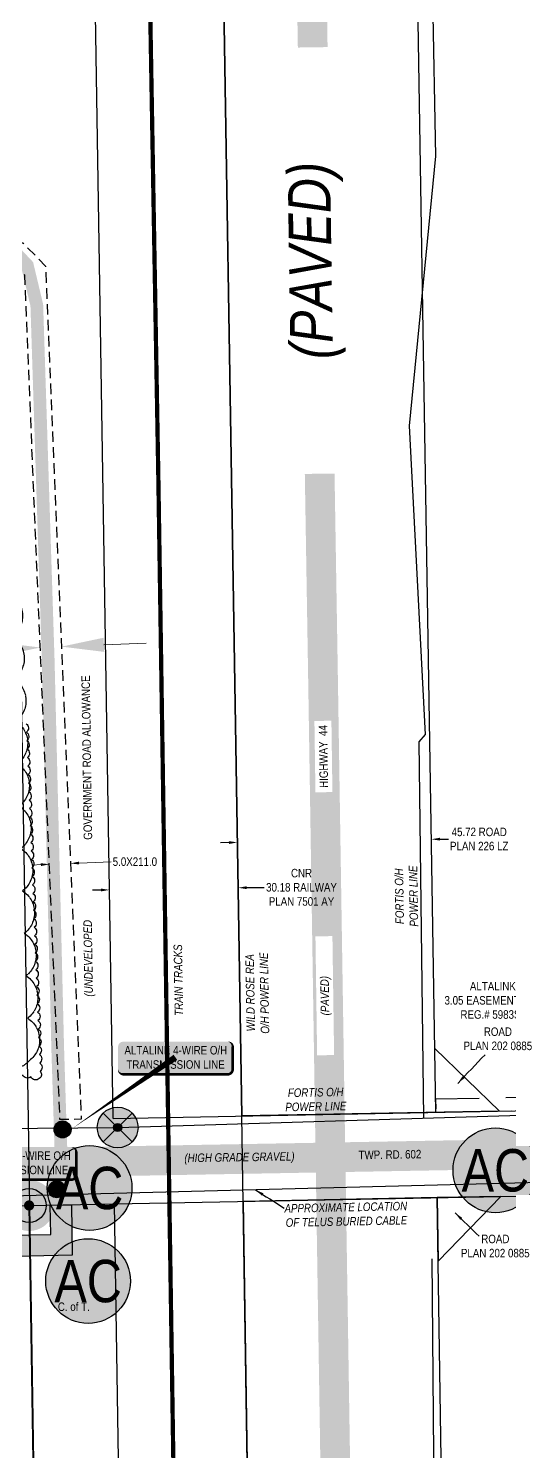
# Model space of a CAD drawing. Extents: x 72365 to 80261, y 6000112 to 6008999.
# Drawn here: x 74976.2 to 75089.6, y 6001827.9 to 6002162.9 of the extents above; entities that cross this region are included whole.
import ezdxf
from ezdxf.enums import TextEntityAlignment as Align

# ---------------------------------------------------------------- set-up
doc = ezdxf.new("R2010")
doc.units = 0
doc.header["$LTSCALE"] = 5
doc.header["$PDSIZE"] = 2.5
for name, pattern in [('0', [1, 1, 0]), ('COOP2', [10, 5, -1, 0, -1, 0, -1, 0, -1, 0, -1]), ('DASHED2', [9.525, 6.35, -3.175]), ('DASHED3', [0.75, 0.5, -0.25]), ('foc-FLOWLINE', [3.75, 2.5, -1.25])]:
    doc.linetypes.add(name, pattern=pattern)
doc.layers.get('Defpoints').update_dxf_attribs({"color": 9})
for name, color, linetype in [('AB_SEC_N83UTMz11', 7, 'Continuous'), ('AS-POWER', 104, 'foc-POWER'), ('AS-POWER-EXISTING-PP', 72, 'Continuous'), ('AS-POWER-EXISTING-PP-1000', 72, 'Continuous'), ('AS-POWER-T-1000', 104, 'Continuous'), ('AS-RAILWAY', 13, 'TRACKS'), ('AS-ROADS', 254, 'Continuous'), ('AS-TELEPHONE', 224, 'foc-TEL'), ('AS-TELEPHONE-T', 224, 'Continuous'), ('CG-NOTES', 7, 'Continuous'), ('CG-NOTES-1000', 7, 'Continuous'), ('F-EZE', 190, 'foc-FLOWLINE'), ('L-MON', 1, 'Continuous'), ('L-MON-1000', 1, 'Continuous'), ('L-ROAD-T-1000', 7, 'Continuous'), ('L-SEC', 7, 'Continuous'), ('L-TITLEDB', 4, 'Continuous'), ('L-TITLEDB-T', 4, 'Continuous'), ('L-TITLEDB-T-1000', 4, 'Continuous'), ('P-APEX RECON-10m BUFFER', 51, 'COOP2'), ('P-APEX RECON-WORK AREA', 104, 'Continuous'), ('T-BUSH', 110, '0'), ('T-BUSH-T-1000', 110, 'Continuous')]:
    doc.layers.add(name, color=color, linetype=linetype)
for name, color, linetype, lineweight in [('F-WS-T-1000', 190, 'Continuous', 9), ('P-APEX RECON-TWS-T', 104, 'Continuous', 9), ('P-APEX RECON-TWS-T-1000', 104, 'Continuous', 9), ('T-TEXT', 48, 'Continuous', 18), ('T-TEXT-1000', 48, 'Continuous', 18)]:
    doc.layers.add(name, color=color, linetype=linetype, lineweight=lineweight)
doc.styles.add('1.8', font='ARIALN.TTF', dxfattribs={"height": 2})
doc.styles.add('100L', font='ARIALN.TTF', dxfattribs={"height": 2})
doc.styles.add('175L', font='ARIALN.TTF', dxfattribs={"height": 20})
doc.styles.add('80', font='ARIALN.TTF', dxfattribs={"height": 10})
doc.styles.add('80CG', font='ARIALN.TTF', dxfattribs={"height": 10})
doc.styles.add('80L', font='ARIALN.TTF', dxfattribs={"height": 10})
doc.styles.add('80LS', font='ARIALNI.TTF', dxfattribs={"height": 10})
doc.styles.add('foc-LtypeFont', font='ARIALN.TTF', dxfattribs={"height": 7.35})
doc.linetypes.add('foc-POWER', pattern='A,6,-1,["P",foc-LtypeFont,S=0.2,R=0,X=-0.625,Y=-0.75],-1.24,4', length=12.24)
doc.linetypes.add('foc-TEL', pattern='A,2,-1,["T",foc-LtypeFont,S=0.2,R=0,X=-0.425,Y=-0.75],-1.24,8', length=12.24)
doc.linetypes.add('foc-TEL-NOLINE', pattern='A,0,-2,["T",foc-LtypeFont,S=0.2,R=0,X=-0.425,Y=-0.75],-10.24', length=12.24)
doc.linetypes.add('TRACKS', pattern='A,3.81,[130,ltypeshp1.shx,S=6.35,R=0,X=0,Y=0],3.81', length=7.62)
doc.dimstyles.new('Compass 1 000', dxfattribs={"dimtxt": 1.8, "dimasz": 2, "dimexe": 0.2, "dimexo": 0.0625, "dimgap": 0.5, "dimtad": 0, "dimtih": 1, "dimtoh": 1, "dimzin": 0, "dimdsep": 46, "dimtxsty": '1.8', "dimcen": 0.1, "dimse1": 1, "dimse2": 1, "dimclrd": 256, "dimclrt": 256, "dimaunit": 1, "dimadec": 4, "dimazin": 0, "dimtfac": 0.06, "dimtofl": 0, "dimtmove": 0, "dimatfit": 0, "dimfxl": 0.2, "dimtolj": 1, "dimtzin": 0, "dimlwd": -1, "dimarcsym": 0})
doc.dimstyles.new('Compass 5 000', dxfattribs={"dimscale": 5, "dimtxt": 9, "dimasz": 2, "dimexe": 0.2, "dimexo": 0.0625, "dimgap": 0.5, "dimtad": 0, "dimtih": 1, "dimtoh": 1, "dimzin": 0, "dimdsep": 46, "dimtxsty": '80CG', "dimcen": 0.1, "dimse1": 1, "dimse2": 1, "dimclrd": 256, "dimclrt": 256, "dimaunit": 1, "dimadec": 4, "dimazin": 0, "dimtfac": 0.06, "dimtofl": 0, "dimtmove": 0, "dimatfit": 1, "dimfxl": 0.2, "dimtolj": 1, "dimtzin": 0, "dimlwd": -1, "dimarcsym": 0})

# ---------------------------------------------------------------- blocks, each defined once
blk = doc.blocks.new('*D391')
at = {"layer": 'Defpoints', "color": 0, "transparency": 16777216}
for p in [(74991.92, 6002180.33), (74992.25, 6002159.84), (75022.39, 6002160.33)]:
    blk.add_point(p, dxfattribs=at)
at = {"layer": 'L-TITLEDB-T', "transparency": 16777216}
for p, q in [((74981.92, 6002180.17), (74967.83, 6002179.94)), ((75032.06, 6002180.98), (75042.06, 6002181.15))]:
    blk.add_line(p, q, dxfattribs=at)
for points in [[(75032.03, 6002182.65), (75032.09, 6002179.32), (75022.06, 6002180.82)], [(74981.89, 6002181.84), (74981.94, 6002178.5), (74991.92, 6002180.33)]]:
    blk.add_solid(points, dxfattribs=at)
at = {"layer": 'L-TITLEDB-T', "transparency": 16777216, "insert": (74923.9, 6002179.94), "char_height": 10, "attachment_point": 5, "style": '80CG'}
blk.add_mtext('\\A1;CNR\\P30.18 RAILWAY\\PPLAN 7501 AY', dxfattribs=at)
blk = doc.blocks.new('fdia')
at = {"color": 255, "const_width": 1}
blk.add_lwpolyline([(-0.5, 0, 1), (0.5, 0, 1)], format="xyb", close=True, dxfattribs=at)
blk = doc.blocks.new('Fdiaa')
blk.add_blockref('fdia', (0, 0))
blk = doc.blocks.new('fdib')
at = {"color": 1, "const_width": 1.6}
blk.add_lwpolyline([(-0.4, 0, 1), (0.4, 0, 1)], format="xyb", close=True, dxfattribs=at)
at = {"color": 1}
blk.add_circle((0, 0), 0.8, dxfattribs=at)
blk = doc.blocks.new('Fdibb')
blk.add_blockref('fdib', (0, 0))
blk = doc.blocks.new('fdicc')
for name in ['Fdibb', 'Fdiaa']:
    blk.add_blockref(name, (0, 0))
blk = doc.blocks.new('FDI')
blk.add_blockref('fdicc', (0, 0))
blk = doc.blocks.new('POWERPOLE')
h = blk.add_hatch(color=255)
edge = h.paths.add_edge_path()
edge.add_arc((0, 0), 0.96, 0, 360)
at = {"linetype": 'Continuous'}
for p, q in [((0.679, -0.679), (-0.679, 0.679)), ((-0.679, -0.679), (0.679, 0.679))]:
    blk.add_line(p, q, dxfattribs=at)
blk.add_circle((0, 0), 0.96, dxfattribs=at)
blk = doc.blocks.new('*D1076')
at = {"layer": 'Defpoints', "color": 0, "transparency": 16777216}
for p in [(74978.98, 6002018.53), (74983.97, 6002018.73), (74979.03, 6002017.2)]:
    blk.add_point(p, dxfattribs=at)
at = {"layer": 'P-APEX RECON-TWS-T', "transparency": 16777216}
for p, q in [((74969.04, 6002016.79), (74957.22, 6002016.29)), ((74994.02, 6002017.83), (75004.01, 6002018.25))]:
    blk.add_line(p, q, dxfattribs=at)
for points in [[(74968.97, 6002018.45), (74969.11, 6002015.12), (74979.03, 6002017.2)], [(74993.95, 6002019.5), (74994.09, 6002016.17), (74984.03, 6002017.41)]]:
    blk.add_solid(points, dxfattribs=at)
at = {"layer": 'P-APEX RECON-TWS-T', "transparency": 16777216, "insert": (74929.11, 6002016.29), "char_height": 10, "attachment_point": 5, "style": '80CG'}
blk.add_mtext('\\A1;5.0X211.0', dxfattribs=at)
blk = doc.blocks.new('Access_Point')
h = blk.add_hatch(color=255)
h.dxf.hatch_style = 1
edge = h.paths.add_edge_path()
edge.add_arc((0, 0), 9.99, 0, 360)
at = {"color": 170}
blk.add_circle((0, 0), 9.99, dxfattribs=at)
at = {"color": 170, "style": '175L'}
blk.add_text('AC', height=10, dxfattribs=at).set_placement((0, 0), align=Align.MIDDLE_CENTER)
blk = doc.blocks.new('*D1204')
at = {"layer": 'Defpoints', "color": 0, "transparency": 16777216}
for p in [(75099.9, 6001911.37), (75120.44, 6001911.76), (75120.5, 6001908.71)]:
    blk.add_point(p, dxfattribs=at)
at = {"layer": 'F-WS-T-1000', "transparency": 16777216}
for p, q in [((75099.47, 6001934.13), (75097.47, 6001934.13)), ((75099.86, 6001913.37), (75099.47, 6001934.13)), ((75100, 6001906.32), (75100.03, 6001904.32))]:
    blk.add_line(p, q, dxfattribs=at)
for points in [[(75100.2, 6001913.37), (75099.53, 6001913.36), (75099.9, 6001911.37)], [(75100.33, 6001906.32), (75099.66, 6001906.31), (75099.96, 6001908.32)]]:
    blk.add_solid(points, dxfattribs=at)
at = {"layer": 'F-WS-T-1000', "transparency": 16777216, "insert": (75085.63, 6001934.13), "char_height": 2, "attachment_point": 5, "style": '1.8'}
blk.add_mtext('\\A1;ALTALINK\\P3.05 EASEMENT R/W\\PREG.# 5983SJ', dxfattribs=at)
blk = doc.blocks.new('*U1215')
h = blk.add_hatch(color=255)
edge = h.paths.add_edge_path()
edge.add_line((-61.5, -20), (61.5, -20))
edge.add_arc((61.5, -14), 6, 270, 360)
edge.add_line((67.5, -14), (67.5, 12.5))
edge.add_arc((61.5, 12.5), 6, 0, 90)
edge.add_line((61.5, 18.5), (-61.5, 18.5))
edge.add_arc((-61.5, 12.5), 6, 90, 180)
edge.add_line((-67.5, 12.5), (-67.5, -14))
edge.add_arc((-61.5, -14), 6, 180, 270)
at = {"color": 104, "flags": 128}
blk.add_lwpolyline([(-61.5, -20, 3, 3, 0), (61.5, -20, 3, 3, 0.414214), (67.5, -14, 3, 3, 0), (67.5, 12.5, 3, 0, 0.414214), (61.5, 18.5, 0, 0, 0), (-61.5, 18.5, 0, 0, 0.414214), (-67.5, 12.5, 0, 0, 0), (-67.5, -14, 0, 3, 0.414214)], format="xyseb", close=True, dxfattribs=at)
blk.add_lwpolyline([(-122.2, -84.2, 0, 7.5, 0), (0, 0, 0, 0, 0)], format="xyseb", dxfattribs=at)
at = {"color": 104, "style": '80'}
blk.add_attdef('ENTER_TEXT_001', (-26.8, -4.9), '', height=10, dxfattribs=at)
blk = doc.blocks.new('*U1216')
h = blk.add_hatch(color=255)
edge = h.paths.add_edge_path()
edge.add_line((-61.5, -20), (61.5, -20))
edge.add_arc((61.5, -14), 6, 270, 360)
edge.add_line((67.5, -14), (67.5, 12.5))
edge.add_arc((61.5, 12.5), 6, 0, 90)
edge.add_line((61.5, 18.5), (-61.5, 18.5))
edge.add_arc((-61.5, 12.5), 6, 90, 180)
edge.add_line((-67.5, 12.5), (-67.5, -14))
edge.add_arc((-61.5, -14), 6, 180, 270)
at = {"color": 104, "flags": 128}
blk.add_lwpolyline([(-82.7, 40.3, 0, 7.5, 0), (0, 0, 0, 0, 0)], format="xyseb", dxfattribs=at)
blk.add_lwpolyline([(-61.5, -20, 3, 3, 0), (61.5, -20, 3, 3, 0.414214), (67.5, -14, 3, 3, 0), (67.5, 12.5, 3, 0, 0.414214), (61.5, 18.5, 0, 0, 0), (-61.5, 18.5, 0, 0, 0.414214), (-67.5, 12.5, 0, 0, 0), (-67.5, -14, 0, 3, 0.414214)], format="xyseb", close=True, dxfattribs=at)
at = {"color": 104, "style": '80'}
blk.add_attdef('ENTER_TEXT_001', (-26.8, -4.9), '', height=10, dxfattribs=at)
blk = doc.blocks.new('*D1222')
at = {"layer": 'Defpoints', "color": 0, "transparency": 16777216}
for p in [(74980.79, 6001975.06), (74985.79, 6001975.27), (74986.16, 6001966.38)]:
    blk.add_point(p, dxfattribs=at)
at = {"layer": 'P-APEX RECON-TWS-T-1000', "transparency": 16777216}
for p, q in [((74979.17, 6001966.09), (74977.17, 6001966)), ((74988.16, 6001966.46), (74995.7, 6001966.78))]:
    blk.add_line(p, q, dxfattribs=at)
for points in [[(74979.15, 6001966.42), (74979.18, 6001965.75), (74981.17, 6001966.17)], [(74988.14, 6001966.8), (74988.17, 6001966.13), (74986.16, 6001966.38)]]:
    blk.add_solid(points, dxfattribs=at)
at = {"layer": 'P-APEX RECON-TWS-T-1000', "transparency": 16777216, "insert": (75001.32, 6001966.78), "char_height": 2, "attachment_point": 5, "style": '1.8'}
blk.add_mtext('\\A1;5.0X211.0', dxfattribs=at)
blk = doc.blocks.new('*D1228')
at = {"layer": 'Defpoints', "color": 0, "transparency": 16777216}
for p in [(75025.43, 6001972.93), (75071.12, 6001973.67), (75071.15, 6001972.06)]:
    blk.add_point(p, dxfattribs=at)
at = {"layer": 'L-TITLEDB-T-1000', "transparency": 16777216}
for p, q in [((75073.15, 6001972.09), (75075.15, 6001972.12)), ((75023.46, 6001971.28), (75021.46, 6001971.25))]:
    blk.add_line(p, q, dxfattribs=at)
for points in [[(75023.46, 6001971.62), (75023.47, 6001970.95), (75025.46, 6001971.32)], [(75073.14, 6001972.42), (75073.15, 6001971.76), (75071.15, 6001972.06)]]:
    blk.add_solid(points, dxfattribs=at)
at = {"layer": 'L-TITLEDB-T-1000', "transparency": 16777216, "insert": (75082.41, 6001972.12), "char_height": 2, "attachment_point": 5, "style": '1.8'}
blk.add_mtext('\\A1;45.72 ROAD\\PPLAN 226 LZ', dxfattribs=at)
blk = doc.blocks.new('*D1229')
at = {"layer": 'Defpoints', "color": 0, "transparency": 16777216}
for p in [(74994.94, 6001984.26), (75025.24, 6001984.75), (75025.63, 6001960.64)]:
    blk.add_point(p, dxfattribs=at)
at = {"layer": 'L-TITLEDB-T-1000', "transparency": 16777216}
for p, q in [((74993.33, 6001960.11), (74991.33, 6001960.08)), ((75027.63, 6001960.67), (75031.78, 6001960.74))]:
    blk.add_line(p, q, dxfattribs=at)
for points in [[(74993.33, 6001960.45), (74993.34, 6001959.78), (74995.33, 6001960.15)], [(75027.63, 6001961), (75027.64, 6001960.34), (75025.63, 6001960.64)]]:
    blk.add_solid(points, dxfattribs=at)
at = {"layer": 'L-TITLEDB-T-1000', "transparency": 16777216, "insert": (75040.56, 6001960.74), "char_height": 2, "attachment_point": 5, "style": '1.8'}
blk.add_mtext('\\A1;CNR\\P30.18 RAILWAY\\PPLAN 7501 AY', dxfattribs=at)

msp = doc.modelspace()

# ---------------------------------------------------------------- hatches: boundary and pattern name
at = {"layer": 'P-APEX RECON-10m BUFFER'}
h = msp.add_hatch(color=256, dxfattribs=at)
h.dxf.hatch_style = 1
h.paths.add_polyline_path([(74976.492, 6001878.923), (74981.493, 6001879.029), (74981.361, 6001885.945), (74986.356, 6001886.04), (74986.583, 6001874.14), (74976.598, 6001873.928), (74929.058, 6001872.919), (74929.375, 6001855.991), (74924.38, 6001855.897), (74934.478, 6001316.38), (74939.473, 6001316.473), (74939.847, 6001296.493), (74934.852, 6001296.4), (74935.119, 6001282.158), (74925.128, 6001281.997), (74924.862, 6001296.213), (74919.867, 6001296.119), (74919.493, 6001316.099), (74924.488, 6001316.193), (74914.39, 6001855.71), (74909.395, 6001855.617), (74909.021, 6001875.597), (74914.016, 6001875.69), (74913.845, 6001884.84), (74923.836, 6001885.002), (74923.97, 6001877.808), (74976.52, 6001878.924)])

# ---------------------------------------------------------------- linework, layer by layer
at = {"layer": 'AB_SEC_N83UTMz11', "flags": 128}
msp.add_lwpolyline([(74976.411, 6001885.851), (74996.511, 6001886.233)], dxfattribs=at)
at = {"layer": 'AS-POWER', "flags": 128}
msp.add_lwpolyline([(75065.987, 6002069.374), (75072.217, 6002132.868), (75048.248, 6003374.025), (75047.955, 6003386.431, 0.0483205), (75028.793, 6003545.108), (75001.028, 6003676.95, -0.0476994), (74982.838, 6003838.342), (74974.945, 6004319.697), (74962.101, 6005124.07), (74960.098, 6005244.058)], format="xyb", dxfattribs=at)
for points in [[(75053.606, 6000179.593), (75052.049, 6000279.306), (75039.104, 6001082.979), (75026.506, 6001906.922), (75013.454, 6002711.216), (75006.401, 6003140.341)], [(75069.364, 6001906.441), (75068.268, 6001994.96), (75069.741, 6001996.728), (75065.987, 6002069.374)], [(73353.11, 6002005.063), (73365.997, 6002002.758), (73369.655, 6002002.658), (73369.642, 6002006.265), (73369.603, 6002021.003), (73429.254, 6002021.789), (73428.052, 6001957.015), (73429.341, 6001896.254), (73440.745, 6001881.311), (73470.999, 6001881.617), (73529.407, 6001881.619), (73544.331, 6001881.981), (73713.827, 6001883.778), (73900.593, 6001887.884), (74077.963, 6001890.823), (74258.684, 6001893.815), (74437.273, 6001896.774), (74621.957, 6001899.832), (74805.118, 6001902.864), (74997.262, 6001904.201), (75094.691, 6001907.228), (75157.325, 6001907.098), (76730.579, 6001937.765), (76896.029, 6001939.893), (77572.642, 6001948.512), (78361.451, 6001958.931)], [(75071.238, 6001873.299), (75071.686, 6001817.936), (75072.498, 6001815.272)]]:
    msp.add_lwpolyline(points, dxfattribs=at)
at = {"layer": 'AS-ROADS', "const_width": 7, "flags": 128}
msp.add_lwpolyline([(75073.672, 6000179.942), (75069.776, 6000349.065), (75060.182, 6001074.477), (75045.667, 6002007.36), (75027.969, 6003090.033), (75024.206, 6003347.941, 0.0493947), (74998.246, 6003576.094), (74973.301, 6003687.217, -0.0503851), (74958.73, 6003807.929), (74943.423, 6004677.413), (74936.401, 6005243.625)], format="xyb", dxfattribs=at)
at = {"layer": 'AS-ROADS', "flags": 128}
for points, const_width in [([(74983.884, 6001899.457), (74983.138, 6001923.007), (74980.901, 6002014.203), (74978.216, 6002097.797), (74975.979, 6002107.187), (74973.742, 6002109.572), (74851.399, 6002112.712)], 2.998), ([(78361.593, 6001949.679), (77440.507, 6001937.551), (76616.357, 6001927.393), (75726.399, 6001909.333), (74682.957, 6001890.643), (73345.368, 6001870.983), (72430.766, 6001854.565)], 7)]:
    msp.add_lwpolyline(points, dxfattribs=dict(at, const_width=const_width))
at = {"layer": 'AS-TELEPHONE', "linetype": 'foc-TEL-NOLINE', "flags": 128}
msp.add_lwpolyline([(75003.364, 6000178.719), (74988.862, 6001082.1), (74976.266, 6001905.962), (74937.004, 6004319.006), (74922.183, 6005243.365)], dxfattribs=at)
at = {"layer": 'AS-TELEPHONE', "flags": 128}
msp.add_lwpolyline([(73336.098, 6001861.043), (74904.552, 6001886.328), (74936.126, 6001887.221), (75117.625, 6001891.831), (75159.772, 6001892.833), (76761.381, 6001921.193), (76833.762, 6001922.311), (77695.436, 6001933.062), (77781.664, 6001934.523), (78361.7, 6001942.692)], dxfattribs=at)
at = {"layer": 'F-EZE', "flags": 128}
msp.add_lwpolyline([(75157.419, 6001912.455), (75072.142, 6001910.842), (75072.192, 6001907.792), (75157.477, 6001909.406)], close=True, dxfattribs=at)
at = {"layer": 'L-SEC', "flags": 128}
for points in [[(74996.189, 6001906.334), (74983.298, 6002710.788)], [(74996.189, 6001906.334), (75798.684, 6001921.596)], [(74996.511, 6001886.233), (75799.066, 6001901.496)], [(74166.598, 6001872.769), (74976.411, 6001885.851)], [(75001.601, 6000278.178), (74976.411, 6001885.851)], [(74996.512, 6001886.173), (74996.511, 6001886.233)], [(75021.702, 6000278.493), (74996.512, 6001886.166)]]:
    msp.add_lwpolyline(points, dxfattribs=at)
at = {"layer": 'L-TITLEDB', "flags": 128}
for points in [[(75003.46, 6003319.242), (75013.454, 6002711.216), (75026.506, 6001906.922), (75072.192, 6001907.792), (75059.129, 6002712.051), (75048.248, 6003374.025)], [(75071.949, 6001922.783), (75071.949, 6001922.783), (75087.181, 6001908.078), (75026.506, 6001906.922)], [(75098.777, 6000214.533), (75097.725, 6000280.114), (75092.099, 6000630.371), (75084.8, 6001083.847), (75072.518, 6001887.694), (75026.831, 6001886.824), (75039.103, 6001083.014), (75052.049, 6000279.301), (75053.606, 6000179.593)]]:
    msp.add_lwpolyline(points, dxfattribs=at)
msp.add_lwpolyline([(75072.747, 6001872.703), (75087.503, 6001887.98), (75072.518, 6001887.694)], close=True, dxfattribs=at)
at = {"layer": 'P-APEX RECON-WORK AREA', "linetype": 'DASHED3', "flags": 128}
msp.add_lwpolyline([(74972.779, 6002112.502), (74974.942, 6002112.462), (74980.286, 6002106.982), (74988.671, 6001906.155), (74983.675, 6001906.074), (74975.374, 6002104.863), (74972.86, 6002107.441)], close=True, dxfattribs=at)
at = {"layer": 'P-APEX RECON-WORK AREA', "flags": 128}
msp.add_lwpolyline([(74924.488, 6001316.193), (74914.39, 6001855.71), (74909.395, 6001855.617), (74909.021, 6001875.597), (74914.016, 6001875.69), (74913.845, 6001884.84), (74923.836, 6001885.002), (74923.97, 6001877.808), (74976.52, 6001878.924), (74976.492, 6001878.923), (74981.493, 6001879.029), (74981.361, 6001885.945), (74986.356, 6001886.04), (74986.583, 6001874.14), (74976.598, 6001873.928), (74929.058, 6001872.919), (74929.375, 6001855.991), (74924.38, 6001855.897), (74934.478, 6001316.38)], dxfattribs=at)
at = {"layer": 'T-BUSH', "flags": 128}
msp.add_lwpolyline([(74864.268, 6002076.867, -0.5205671), (74862.341, 6002086.031, -0.5205671), (74862.531, 6002096.021, -0.5205671), (74862.951, 6002105.888, -0.5205671), (74872.94, 6002105.652, -0.5205671), (74882.929, 6002105.416, -0.5205671), (74892.918, 6002105.181, -0.5205671), (74902.907, 6002104.945, -0.5205671), (74912.896, 6002104.71, -0.5205671), (74922.884, 6002104.474, -0.5205671), (74932.873, 6002104.238, -0.5205671), (74942.862, 6002104.003, -0.5205671), (74952.851, 6002103.767, -0.5205671), (74962.84, 6002103.532, -0.5205671), (74969.26, 6002099.668, -0.5205671), (74969.661, 6002089.684, -0.5205671), (74970.062, 6002079.7, -0.5205671), (74970.462, 6002069.717, -0.5205671), (74970.863, 6002059.733, -0.5205671), (74971.264, 6002049.749, -0.5205671), (74971.665, 6002039.766, -0.5205671), (74972.065, 6002029.782, -0.5205671), (74972.466, 6002019.799, -0.5205671), (74972.867, 6002009.815, -0.5205671), (74973.267, 6001999.831, -0.5205671), (74973.668, 6001989.848, -0.5205671), (74974.069, 6001979.864, -0.5205671), (74974.47, 6001969.88, -0.5205671), (74974.87, 6001959.897, -0.5205671), (74975.271, 6001949.913, -0.5205671), (74975.672, 6001939.929, -0.5205671), (74976.073, 6001929.946, -0.5205671), (74976.473, 6001919.962, -0.5205671), (74968.013, 6001920.627, -0.5205671), (74966.189, 6001929.25, -0.5205671), (74966.054, 6001939.241, -0.5205671), (74965.919, 6001949.231, -0.5205671), (74965.784, 6001959.222, -0.5205671), (74965.649, 6001969.213, -0.5205671), (74965.514, 6001979.204, -0.5205671), (74965.379, 6001989.194, -0.5205671), (74965.244, 6001999.185, -0.5205671), (74965.109, 6002009.176, -0.5205671), (74964.974, 6002019.167, -0.5205671), (74964.839, 6002029.158, -0.5205671), (74964.704, 6002039.148, -0.5205671), (74964.569, 6002049.139, -0.5205671), (74964.434, 6002059.13, -0.5205671), (74964.299, 6002069.121, -0.5205671), (74964.164, 6002079.111, -0.5205671), (74964.029, 6002089.102, -0.5205671), (74960.368, 6002097.285, -0.5205671), (74951.385, 6002101.49, -0.5205671), (74941.405, 6002101.976, -0.5205671), (74931.425, 6002102.463, -0.5205671), (74921.445, 6002102.949, -0.5205671), (74911.454, 6002102.901, -0.5205671), (74901.506, 6002102.341, -0.5205671), (74896.261, 6002095.334, -0.5205671), (74897.484, 6002085.678, -0.5205671), (74907.048, 6002082.951, -0.5205671), (74912.927, 6002078.725, -0.5205671), (74902.936, 6002078.828, -0.5205671), (74892.945, 6002078.931, -0.5205671), (74883.797, 6002079.025, -0.5205671)], format="xyb", dxfattribs=at)
at = {"layer": 'T-BUSH-T-1000', "flags": 128}
msp.add_lwpolyline([(74975.69, 6001999.261, -0.5205671), (74975.77, 6001997.264, -0.5205671), (74975.851, 6001995.268, -0.5205671), (74975.931, 6001993.271, -0.5205671), (74976.011, 6001991.274, -0.5205671), (74976.091, 6001989.278, -0.5205671), (74976.171, 6001987.281, -0.5205671), (74976.251, 6001985.284, -0.5205671), (74976.331, 6001983.287, -0.5205671), (74976.412, 6001981.291, -0.5205671), (74976.492, 6001979.294, -0.5205671), (74976.572, 6001977.297, -0.5205671), (74976.652, 6001975.3, -0.5205671), (74976.732, 6001973.304, -0.5205671), (74976.812, 6001971.307, -0.5205671), (74976.892, 6001969.31, -0.5205671), (74976.973, 6001967.314, -0.5205671), (74977.053, 6001965.317, -0.5205671), (74977.133, 6001963.32, -0.5205671), (74977.213, 6001961.323, -0.5205671), (74977.293, 6001959.327, -0.5205671), (74977.373, 6001957.33, -0.5205671), (74977.453, 6001955.333, -0.5205671), (74977.534, 6001953.336, -0.5205671), (74977.614, 6001951.34, -0.5205671), (74977.694, 6001949.343, -0.5205671), (74977.774, 6001947.346, -0.5205671), (74977.854, 6001945.35, -0.5205671), (74977.934, 6001943.353, -0.5205671), (74978.015, 6001941.356, -0.5205671), (74978.095, 6001939.359, -0.5205671), (74978.175, 6001937.363, -0.5205671), (74978.255, 6001935.366, -0.5205671), (74978.335, 6001933.369, -0.5205671), (74978.415, 6001931.372, -0.5205671), (74978.495, 6001929.376, -0.5205671), (74978.576, 6001927.379, -0.5205671), (74978.656, 6001925.382, -0.5205671), (74978.736, 6001923.386, -0.5205671), (74978.816, 6001921.389, -0.5205671), (74978.896, 6001919.392, -0.5205671), (74978.976, 6001917.395, -0.5205671), (74978.783, 6001915.727, -0.5205671), (74976.834, 6001916.169, -0.5205671), (74974.885, 6001916.611, -0.5205671)], format="xyb", dxfattribs=at)

# ---------------------------------------------------------------- block references
at = {"layer": 'AS-POWER-EXISTING-PP', "xscale": 4.99999999999995, "yscale": 4.99999999999995, "zscale": 4.99999999999995}
msp.add_blockref('POWERPOLE', (74997.262, 6001904.201), dxfattribs=at)
at = {"layer": 'AS-POWER-EXISTING-PP-1000', "xscale": 0.999168229, "yscale": 0.999168229, "zscale": 0.999168229}
msp.add_blockref('POWERPOLE', (74997.262, 6001904.201), dxfattribs=at)
at = {"layer": 'AS-POWER-T-1000'}
ref = msp.add_blockref('*U1215', (75010.862, 6001920.722), dxfattribs=dict(at, xscale=0.1999999999999992, yscale=0.1999999999999992, zscale=0.1999999999999992))
ref.add_attrib('ENTER_TEXT_001', 'ALTALINK 4-WIRE O/H', (74998.864, 6001921.406), dxfattribs={"layer": '0', "color": 104, "height": 2, "style": '80'})
ref.add_attrib('ENTER_TEXT_002', 'TRANSMISSION LINE', (74999.311, 6001918.037), dxfattribs={"layer": '0', "color": 104, "height": 2, "style": '80'})
ref = msp.add_blockref('*U1216', (74974.019, 6001895.906), dxfattribs=dict(at, xscale=0.1999999999999992, yscale=0.1999999999999992, zscale=0.1999999999999992))
ref.add_attrib('ENTER_TEXT_001', 'ALTALINK 4-WIRE O/H', (74962.02, 6001896.59), dxfattribs={"layer": '0', "color": 104, "height": 2, "style": '80'})
ref.add_attrib('ENTER_TEXT_002', 'TRANSMISSION LINE', (74962.467, 6001893.221), dxfattribs={"layer": '0', "color": 104, "height": 2, "style": '80'})
at = {"layer": 'CG-NOTES', "xscale": 0.9983371498429935, "yscale": 0.9983371498429935, "zscale": 0.9983371498429935}
for p in [(75086.208, 6001894.13), (74990.656, 6001889.973), (74990.305, 6001868.063)]:
    msp.add_blockref('Access_Point', p, dxfattribs=at)
at = {"layer": 'CG-NOTES-1000', "xscale": 0.1996674299685987, "yscale": 0.1996674299685987, "zscale": 0.1996674299685987}
for p in [(74984.291, 6001903.759), (74982.941, 6001889.646)]:
    msp.add_blockref('Access_Point', p, dxfattribs=at)
at = {"layer": 'L-MON', "color": 5, "xscale": 4.99999999999995, "yscale": 4.99999999999995, "zscale": 4.99999999999995}
msp.add_blockref('FDI', (74976.411, 6001885.851), dxfattribs=at)
at = {"layer": 'L-MON-1000', "color": 5}
msp.add_blockref('FDI', (74976.411, 6001885.851), dxfattribs=at)

# ---------------------------------------------------------------- texts
at = {"layer": 'AS-POWER-T-1000', "insert": (75036.592, 6001913.354), "char_height": 1.99834, "attachment_point": 1, "rotation": 1.04154, "style": '175L'}
msp.add_mtext_dynamic_manual_height_columns('\\pi0.72144;{\\fArial Narrow|b0|i1|c0|p34;FORTIS O/H\\P\\pi0.071231;POWER LINE}', width=14.50704, gutter_width=100, heights=[0], dxfattribs=at)
at = {"layer": 'AS-TELEPHONE-T', "insert": (75036.505, 6001886.148), "char_height": 2, "attachment_point": 1, "rotation": 1.17267, "style": '100L'}
msp.add_mtext_dynamic_manual_height_columns('\\pi0.022067;{\\fArial Narrow|b0|i1|c0|p34;APPROXIMATE LOCATION\\P\\pi0.24035;OF TELUS BURIED CABLE}', width=29.01548, gutter_width=50, heights=[0], dxfattribs=at)
at = {"layer": 'L-ROAD-T-1000', "insert": (75061.367, 6001898.835), "char_height": 2, "width": 14.79835, "attachment_point": 2, "rotation": 0.9005, "style": '80L', "bg_fill": 1, "box_fill_scale": 1.1, "bg_fill_color": 254, "bg_fill_transparency": 0}
msp.add_mtext('TWP. RD. 602', dxfattribs=at)
at = {"layer": 'L-TITLEDB-T-1000', "char_height": 2, "attachment_point": 1, "style": '100L'}
for s, insert in [('\\pi4.8994;ROAD\\P\\pi0.1047;PLAN 202 0885', (75078.6, 6001927.765)), ('\\pi4.8994;ROAD\\P\\pi0.1047;PLAN 202 0885', (75078, 6001878.976)), ('\\pi4.4539;C. of T.', (74978.723, 6001863.01))]:
    msp.add_mtext_dynamic_manual_height_columns(s, width=16.11526, gutter_width=50, heights=[0], dxfattribs=dict(at, insert=insert))
at = {"layer": 'T-TEXT-1000', "insert": (75025.934, 6001898.229), "char_height": 2, "width": 26.00526, "attachment_point": 2, "rotation": 0.9005, "style": '80LS', "bg_fill": 1, "box_fill_scale": 1.1, "bg_fill_color": 254, "bg_fill_transparency": 0}
msp.add_mtext('(HIGH GRADE GRAVEL)', dxfattribs=at)

# ---------------------------------------------------------------- dimensions: what is measured, and where the dimension line sits
at = {"layer": 'F-WS-T-1000'}
dim = msp.add_linear_dim(base=(75099.9, 6001911.367), p1=(75120.499, 6001908.706), p2=(75120.442, 6001911.756), angle=91.08416, text='ALTALINK\\P3.05 EASEMENT R/W\\PREG.# 5983SJ', dimstyle='Compass 1 000', dxfattribs=at)
dim.commit()
dim.dimension.update_dxf_attribs({"geometry": '*D1204', "text_midpoint": (75085.63, 6001934.134), "dimtype": 161})
at = {"layer": 'L-TITLEDB-T'}
dim = msp.add_linear_dim(base=(74991.915, 6002180.333), p1=(75022.394, 6002160.329), p2=(74992.248, 6002159.84), angle=180.9298, text='CNR\\P30.18 RAILWAY\\PPLAN 7501 AY', dimstyle='Compass 5 000', dxfattribs=at)
dim.commit()
dim.dimension.update_dxf_attribs({"geometry": '*D391', "text_midpoint": (74923.9, 6002179.942), "dimtype": 161})
at = {"layer": 'L-TITLEDB-T-1000'}
for base, p1, p2, angle, text, picture, middle in [((75025.634, 6001960.639), (74994.94, 6001984.257), (75025.243, 6001984.749), 0.92971, 'CNR\\P30.18 RAILWAY\\PPLAN 7501 AY', '*D1229', (75040.565, 6001960.738)), ((75071.148, 6001972.059), (75025.435, 6001972.931), (75071.122, 6001973.673), 0.93053, '45.72 ROAD\\PPLAN 226 LZ', '*D1228', (75082.41, 6001972.124))]:
    dim = msp.add_linear_dim(base=base, p1=p1, p2=p2, angle=angle, text=text, dimstyle='Compass 1 000', dxfattribs=at)
    dim.commit()
    dim.dimension.update_dxf_attribs({"geometry": picture, "text_midpoint": middle, "dimtype": 161})
at = {"layer": 'P-APEX RECON-TWS-T'}
dim = msp.add_linear_dim(base=(74979.034, 6002017.205), p1=(74983.971, 6002018.734), p2=(74978.979, 6002018.525), angle=182.39095, text='5.0X211.0', dimstyle='Compass 5 000', dxfattribs=at)
dim.commit()
dim.dimension.update_dxf_attribs({"geometry": '*D1076', "text_midpoint": (74929.114, 6002016.294), "dimtype": 161})
at = {"layer": 'P-APEX RECON-TWS-T-1000'}
dim = msp.add_linear_dim(base=(74986.157, 6001966.379), p1=(74980.794, 6001975.06), p2=(74985.786, 6001975.269), angle=2.39095, text='5.0X211.0', dimstyle='Compass 1 000', dxfattribs=at)
dim.commit()
dim.dimension.update_dxf_attribs({"geometry": '*D1222', "text_midpoint": (75001.321, 6001966.777), "dimtype": 161})

# ---------------------------------------------------------------- leaders
at = {"layer": 'AS-TELEPHONE-T', "path_type": 1}
msp.add_leader([(75029.699, 6001889.52), (75036.486, 6001885.252)], dimstyle='Compass 5 000', override={"dimasz": 0.4, "dimgap": 0.5, "dimtad": 0}, dxfattribs=at)
at = {"layer": 'L-TITLEDB-T-1000', "path_type": 1}
for points in [[(75077.334, 6001914.602), (75083.781, 6001921.34)], [(75076.763, 6001884.088), (75082.359, 6001878.592)]]:
    msp.add_leader(points, dimstyle='Compass 1 000', override={"dimgap": 0.5, "dimtad": 0}, dxfattribs=at)

# ---------------------------------------------------------------- next in the draw order: texts
at = {"layer": 'AS-POWER-T-1000', "char_height": 2, "attachment_point": 1, "rotation": 90.92213, "style": '100L', "bg_fill": 3, "box_fill_scale": 1.1, "bg_fill_color": 256, "bg_fill_transparency": 0}
for s, width, insert in [('\\pi0.72204;{\\fArial Narrow|b0|i1|c0|p34;FORTIS O/H\\P\\pi0.071291;POWER LINE}', 14.51912, (75062.71, 6001951.343)), ('\\pi0.70714;{\\fArial Narrow|b0|i1|c0|p34;WILD ROSE REA\\P\\pi0.11505;O/H POWER LINE}', 19.21782, (75027.63, 6001926.1))]:
    msp.add_mtext_dynamic_manual_height_columns(s, width=width, gutter_width=50, heights=[0], dxfattribs=dict(at, insert=insert))
at = {"layer": 'L-ROAD-T-1000', "char_height": 2, "attachment_point": 2, "rotation": 90.81222, "style": '80L', "bg_fill": 2}
for s, insert, width in [('GOVERNMENT ROAD ALLOWANCE', (74988.985, 6001991.27), 38.59299), ('HIGHWAY  44', (75044.718, 6001991.525), 14.79835)]:
    msp.add_mtext(s, dxfattribs=dict(at, insert=insert, width=width))
at = {"layer": 'T-TEXT-1000', "insert": (75045.036, 6001935.22), "char_height": 2, "width": 26.00526, "attachment_point": 2, "rotation": 90.81222, "style": '80LS', "bg_fill": 2}
msp.add_mtext('(PAVED)', dxfattribs=at)

# ---------------------------------------------------------------- next in the draw order: linework, layer by layer
at = {"layer": 'AS-RAILWAY', "linetype": 'DASHED2', "const_width": 0.999, "flags": 128}
msp.add_lwpolyline([(75036.226, 6000179.291), (75030.869, 6000521.005), (75018.397, 6001299.923), (75006.867, 6002055.551), (74986.173, 6003243.575), (74985.359, 6003307.705, 0.117589), (74883.678, 6003711.311), (74845.87, 6003778.817)], format="xyb", dxfattribs=at)

# ---------------------------------------------------------------- next in the draw order: texts
at = {"layer": 'T-TEXT', "insert": (75037.617, 6002108.213), "char_height": 10, "width": 90.39332, "attachment_point": 2, "rotation": 90.81222, "style": '80LS', "bg_fill": 2}
msp.add_mtext('(PAVED)', dxfattribs=at)
at = {"layer": 'T-TEXT-1000', "insert": (74989.306, 6001944.028), "char_height": 2, "width": 18.07866, "attachment_point": 2, "rotation": 90.81222, "style": '80LS', "bg_fill": 2}
msp.add_mtext('(UNDEVELOPED', dxfattribs=at)
at = {"layer": 'T-TEXT-1000', "insert": (75010.712, 6001929.143), "char_height": 2, "attachment_point": 1, "rotation": 90.92213, "style": '100L', "bg_fill": 3, "box_fill_scale": 1.1, "bg_fill_color": 256, "bg_fill_transparency": 0}
msp.add_mtext_dynamic_manual_height_columns('\\pi1.3449;{\\fArial Narrow|b0|i1|c0|p34;TRAIN TRACKS}', width=19.21782, gutter_width=50, heights=[0], dxfattribs=at)

doc.saveas('drawing.dxf')
